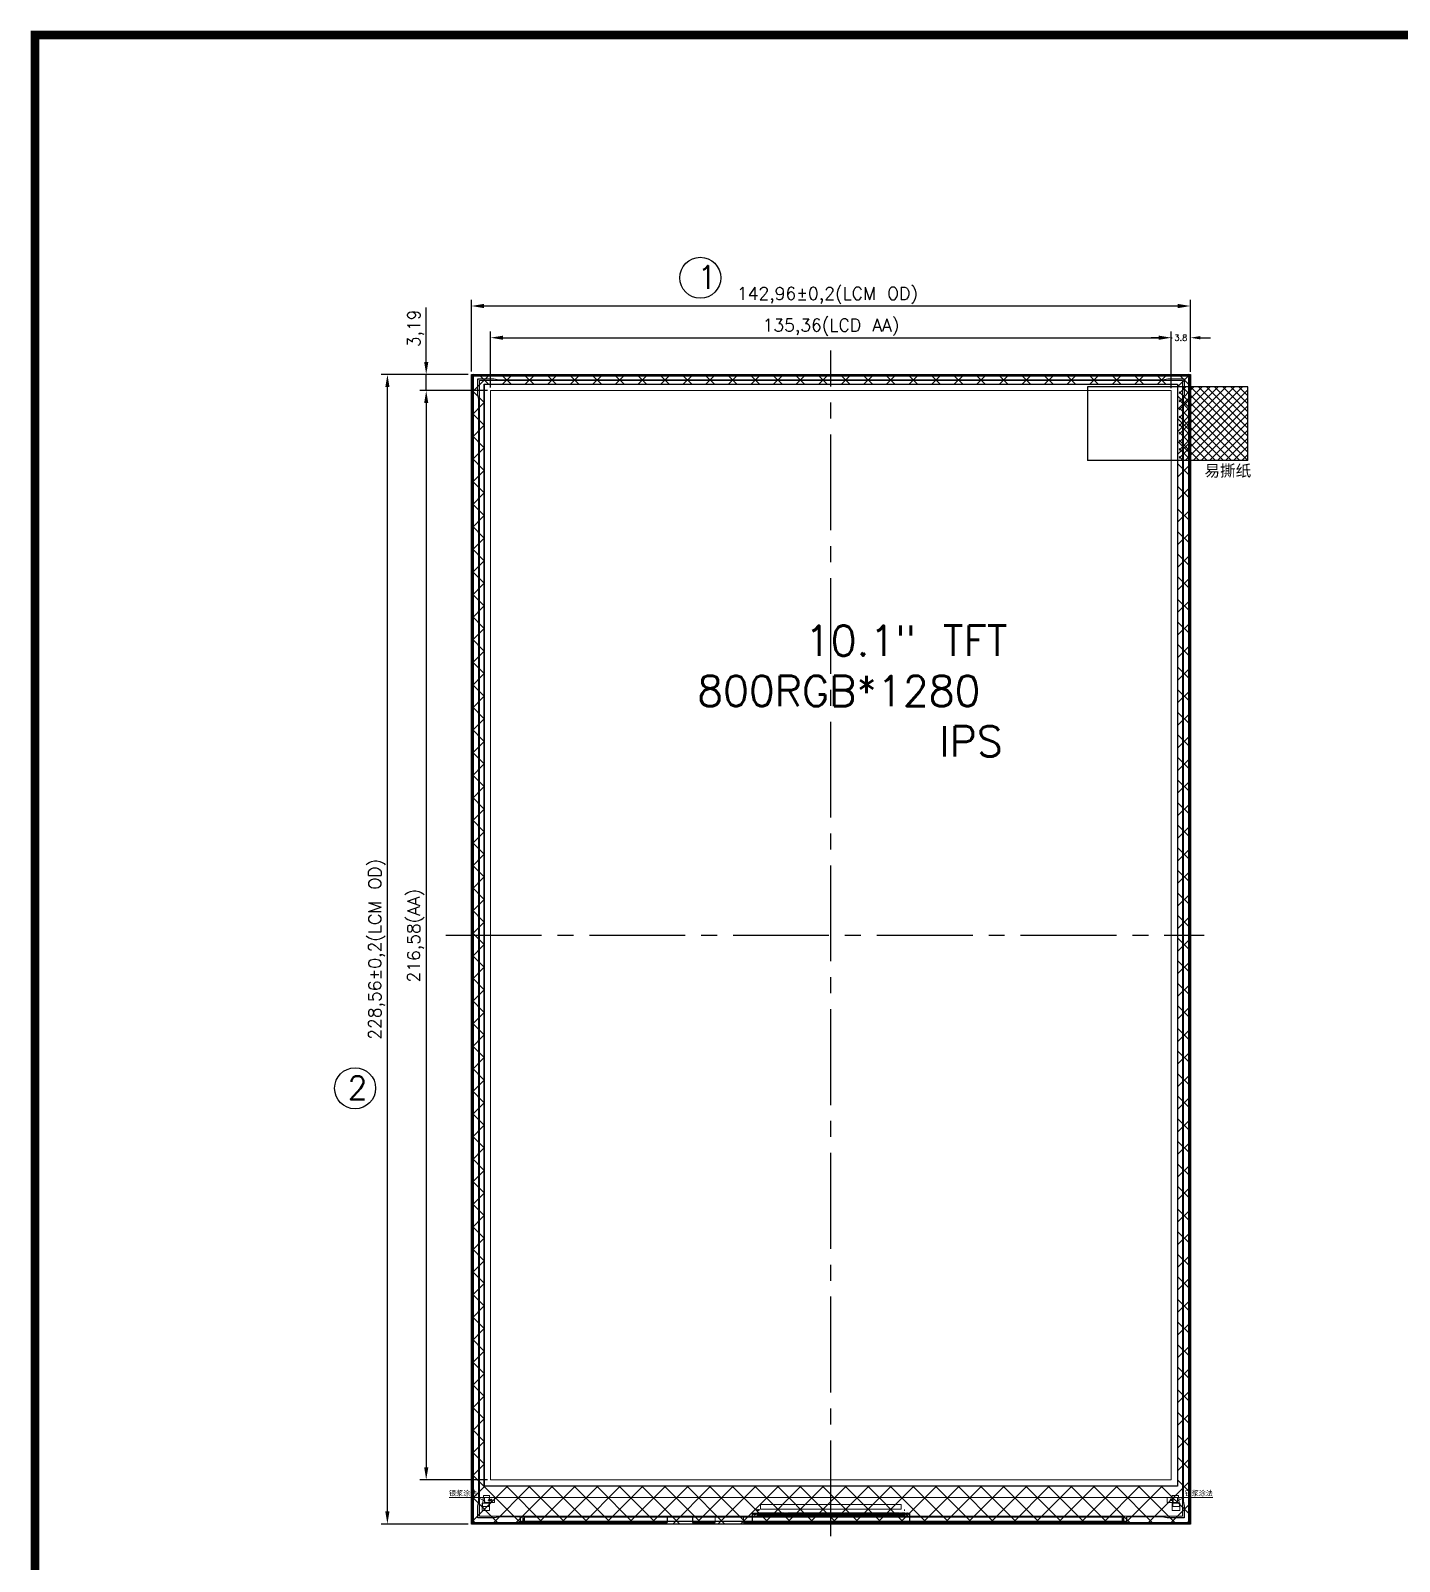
# Model space of a CAD drawing. Header units: millimetres. Extents: x 1532 to 2244, y 694 to 1195.
# Drawn here: x 1532.4 to 1804.5, y 890.8 to 1195.2 of the extents above; entities that cross this region are included whole.
import ezdxf

# ---------------------------------------------------------------- set-up
doc = ezdxf.new("R2010")
doc.units = ezdxf.units.MM
doc.linetypes.add('CENTER2', pattern=[28.575, 19.05, -3.175, 3.175, -3.175])
for name, color, linetype in [('1DIM', 6, 'Continuous'), ('1FPC', 32, 'Continuous'), ('DIM', 6, 'Continuous'), ('HOU', 7, 'Continuous')]:
    doc.layers.add(name, color=color, linetype=linetype)
doc.layers.add('标注', color=3, linetype='Continuous', lineweight=13)
doc.styles.add('HZ', font='')
doc.styles.add('ROMANC', font='romanc.shx', dxfattribs={"bigfont": 'gbcbig.shx'})
doc.styles.add('ROMANS', font='romans.shx', dxfattribs={"height": 1.2})
doc.styles.get("Standard").update_dxf_attribs({"font": 'txt', "bigfont": 'gbcbig.shx'})
doc.styles.get('HZ').set_extended_font_data('FangSong_GB2312')
doc.dimstyles.new('ISO-25', dxfattribs={"dimtxt": 2.5, "dimasz": 2.5, "dimexe": 1.25, "dimexo": 0.625, "dimtad": 1, "dimtxsty": 'Standard', "dimcen": 2.5, "dimadec": 0, "dimazin": 0, "dimtfac": 1, "dimtmove": 0, "dimatfit": 3, "dimfxl": 0, "dimarcsym": 0})
doc.dimstyles.new('ISO-25$0', dxfattribs={"dimtxt": 1.8, "dimasz": 2, "dimexe": 0.5, "dimexo": 0.5, "dimgap": 0.5, "dimtad": 0, "dimdsep": 46, "dimtxsty": 'ROMANS', "dimcen": 2.5, "dimclrd": 256, "dimclre": 256, "dimclrt": 256, "dimadec": 0, "dimazin": 0, "dimtp": 1.2, "dimtm": 1.2, "dimtfac": 1, "dimtmove": 0, "dimatfit": 3, "dimfxl": 0, "dimtolj": 1, "dimlwd": -1, "dimarcsym": 0})

# ---------------------------------------------------------------- blocks, each defined once
blk = doc.blocks.new('*D29')
at = {"layer": '1DIM', "color": 0, "lineweight": -2, "transparency": 16777216}
for p, q in [((1623.83, 1124.22), (1623.83, 1135.35)), ((1759.19, 1124.22), (1759.19, 1135.35)), ((1626.33, 1134.1), (1756.69, 1134.1))]:
    blk.add_line(p, q, dxfattribs=at)
at = {"layer": '1DIM', "color": 0, "transparency": 16777216}
for points in [[(1626.33, 1134.51), (1626.33, 1133.68), (1623.83, 1134.1)], [(1756.69, 1134.51), (1756.69, 1133.68), (1759.19, 1134.1)]]:
    blk.add_solid(points, dxfattribs=at)
at = {"layer": 'Defpoints', "color": 0, "transparency": 16777216}
for p in [(1759.19, 1134.1), (1623.83, 1123.59), (1759.19, 1123.59)]:
    blk.add_point(p, dxfattribs=at)
at = {"layer": '1DIM', "color": 0, "transparency": 16777216, "insert": (1691.51, 1136.18), "char_height": 2.5, "attachment_point": 5}
blk.add_mtext('135,36(LCD AA)', dxfattribs=at)
blk = doc.blocks.new('*D40')
at = {"layer": '1DIM', "color": 0, "lineweight": -2, "transparency": 16777216}
for p, q in [((1620.03, 1127.41), (1620.03, 1141.65)), ((1762.99, 1127.41), (1762.99, 1141.65)), ((1760.49, 1140.4), (1622.53, 1140.4))]:
    blk.add_line(p, q, dxfattribs=at)
at = {"layer": '1DIM', "color": 0, "transparency": 16777216}
for points in [[(1622.53, 1140.82), (1622.53, 1139.98), (1620.03, 1140.4)], [(1760.49, 1140.82), (1760.49, 1139.98), (1762.99, 1140.4)]]:
    blk.add_solid(points, dxfattribs=at)
at = {"layer": 'Defpoints', "color": 0, "transparency": 16777216}
for p in [(1620.03, 1140.4), (1620.03, 1126.78), (1762.99, 1126.78)]:
    blk.add_point(p, dxfattribs=at)
at = {"layer": '1DIM', "color": 0, "transparency": 16777216, "insert": (1690.81, 1142.48), "char_height": 2.5, "attachment_point": 5}
blk.add_mtext('142,96±0,2(LCM OD)', dxfattribs=at)
blk = doc.blocks.new('*D30')
at = {"layer": '1DIM', "color": 0, "lineweight": -2, "transparency": 16777216}
for p, q in [((1623.21, 1123.59), (1609.79, 1123.59)), ((1611.04, 1121.09), (1611.04, 909.51)), ((1623.21, 907.01), (1609.79, 907.01))]:
    blk.add_line(p, q, dxfattribs=at)
at = {"layer": '1DIM', "color": 0, "transparency": 16777216}
for points in [[(1610.63, 1121.09), (1611.46, 1121.09), (1611.04, 1123.59)], [(1610.63, 909.51), (1611.46, 909.51), (1611.04, 907.01)]]:
    blk.add_solid(points, dxfattribs=at)
at = {"layer": 'Defpoints', "color": 0, "transparency": 16777216}
for p in [(1623.83, 1123.59), (1611.04, 907.01), (1623.83, 907.01)]:
    blk.add_point(p, dxfattribs=at)
at = {"layer": '1DIM', "color": 0, "transparency": 16777216, "insert": (1608.96, 1015.21), "char_height": 2.5, "attachment_point": 5, "rotation": 90}
blk.add_mtext('216,58(AA)', dxfattribs=at)
blk = doc.blocks.new('*D41')
at = {"layer": '1DIM', "color": 0, "lineweight": -2, "transparency": 16777216}
for p, q in [((1619.41, 1126.78), (1602.07, 1126.78)), ((1603.32, 900.72), (1603.32, 1124.28)), ((1619.41, 898.22), (1602.07, 898.22))]:
    blk.add_line(p, q, dxfattribs=at)
at = {"layer": '1DIM', "color": 0, "transparency": 16777216}
for points in [[(1602.91, 1124.28), (1603.74, 1124.28), (1603.32, 1126.78)], [(1602.91, 900.72), (1603.74, 900.72), (1603.32, 898.22)]]:
    blk.add_solid(points, dxfattribs=at)
at = {"layer": 'Defpoints', "color": 0, "transparency": 16777216}
for p in [(1603.32, 1126.78), (1620.03, 1126.78), (1620.03, 898.22)]:
    blk.add_point(p, dxfattribs=at)
at = {"layer": '1DIM', "color": 0, "transparency": 16777216, "insert": (1601.24, 1012.5), "char_height": 2.5, "attachment_point": 5, "rotation": 90}
blk.add_mtext('228,56±0,2(LCM OD)', dxfattribs=at)
blk = doc.blocks.new('dagwq')
at = {"layer": 'HOU', "color": 2}
for p, q in [((-8577.6, -56175.01), (-8577.6, -56402.61)), ((-8577.4, -56175.01), (-8577.6, -56175.01)), ((-8577.4, -56175.01), (-8577.4, -56402.61)), ((-8577.15, -56174.56), (-8435.15, -56174.56)), ((-8577.15, -56174.76), (-8577.15, -56174.56)), ((-8577.15, -56174.76), (-8435.15, -56174.76)), ((-8435.15, -56174.76), (-8435.15, -56174.56)), ((-8434.9, -56175.01), (-8434.9, -56402.61)), ((-8434.9, -56175.01), (-8434.7, -56175.01)), ((-8434.7, -56175.01), (-8434.7, -56402.61)), ((-8577.4, -56402.61), (-8577.6, -56402.61)), ((-8577.15, -56402.86), (-8577.15, -56403.06)), ((-8567.86, -56402.86), (-8577.15, -56402.86)), ((-8577.15, -56403.06), (-8567.78, -56403.06)), ((-8567.61, -56402.61), (-8567.86, -56402.86)), ((-8567.78, -56403.06), (-8567.86, -56402.86)), ((-8567.53, -56402.81), (-8567.78, -56403.06)), ((-8567.61, -56402.61), (-8567.15, -56402.61)), ((-8567.53, -56402.81), (-8567.61, -56402.61)), ((-8567.53, -56402.81), (-8538.71, -56402.81)), ((-8567.15, -56401.95), (-8567.15, -56402.81)), ((-8529.17, -56401.75), (-8566.95, -56401.75)), ((-8538.71, -56401.75), (-8538.71, -56402.81)), ((-8533.71, -56401.75), (-8533.71, -56402.81)), ((-8533.71, -56402.81), (-8529.17, -56402.81)), ((-8523.57, -56401.75), (-8529.17, -56401.75)), ((-8448.35, -56401.75), (-8523.57, -56401.75)), ((-8523.57, -56402.81), (-8447.78, -56402.81)), ((-8448.15, -56402.81), (-8448.15, -56401.95)), ((-8448.15, -56402.61), (-8447.7, -56402.61)), ((-8447.78, -56402.81), (-8447.7, -56402.61)), ((-8447.78, -56402.81), (-8447.53, -56403.06)), ((-8447.7, -56402.61), (-8447.44, -56402.86)), ((-8447.53, -56403.06), (-8447.44, -56402.86)), ((-8435.15, -56403.06), (-8447.53, -56403.06)), ((-8435.15, -56402.86), (-8447.44, -56402.86)), ((-8435.15, -56402.86), (-8435.15, -56403.06))]:
    blk.add_line(p, q, dxfattribs=at)
for centre, radius, start, end in [((-8577.15, -56175.01), 0.45, 90, 180), ((-8577.15, -56175.01), 0.25, 90, 180), ((-8435.15, -56175.01), 0.45, 360, 90), ((-8435.15, -56175.01), 0.25, 360, 90), ((-8577.15, -56402.61), 0.45, 180, 270), ((-8577.15, -56402.61), 0.25, 180, 270), ((-8566.95, -56401.95), 0.2, 90, 180), ((-8448.35, -56401.95), 0.2, 0, 90), ((-8435.15, -56402.61), 0.45, 270, 360), ((-8435.15, -56402.61), 0.25, 270, 360)]:
    blk.add_arc(centre, radius, start, end, dxfattribs=at)
at = {"layer": '标注', "color": 1}
for p, q in [((-8529.17, -56401.75), (-8529.17, -56402.81)), ((-8523.57, -56402.81), (-8523.57, -56401.75))]:
    blk.add_line(p, q, dxfattribs=at)
at = {"layer": '标注', "color": 2}
blk.add_line((-8434.9, -56402.61), (-8434.7, -56402.61), dxfattribs=at)
blk = doc.blocks.new('*D33')
at = {"layer": '1DIM', "transparency": 16777216}
for p, q in [((1757.19, 1134.1), (1755.19, 1134.1)), ((1759.19, 1134.1), (1759.34, 1134.1)), ((1762.99, 1134.1), (1762.85, 1134.1)), ((1764.99, 1134.1), (1766.99, 1134.1))]:
    blk.add_line(p, q, dxfattribs=at)
at = {"layer": '1DIM', "lineweight": -2, "transparency": 16777216}
for p, q in [((1759.19, 1124.09), (1759.19, 1134.6)), ((1762.99, 1127.28), (1762.99, 1134.6))]:
    blk.add_line(p, q, dxfattribs=at)
at = {"layer": '1DIM', "transparency": 16777216}
for points in [[(1757.19, 1134.43), (1757.19, 1133.76), (1759.19, 1134.1)], [(1764.99, 1134.43), (1764.99, 1133.76), (1762.99, 1134.1)]]:
    blk.add_solid(points, dxfattribs=at)
at = {"layer": 'Defpoints', "color": 0, "transparency": 16777216}
for p in [(1762.99, 1134.1), (1762.99, 1126.78), (1759.19, 1123.59)]:
    blk.add_point(p, dxfattribs=at)
at = {"layer": '1DIM', "transparency": 16777216, "insert": (1761.09, 1134.1), "char_height": 1.2, "attachment_point": 5, "style": 'ROMANS'}
blk.add_mtext('\\A1;3.8', dxfattribs=at)
blk = doc.blocks.new('*D34')
at = {"layer": '1DIM', "color": 0, "lineweight": -2, "transparency": 16777216}
for p, q in [((1611.04, 1129.28), (1611.04, 1140.12)), ((1619.41, 1126.78), (1609.79, 1126.78)), ((1611.04, 1123.59), (1611.04, 1126.78)), ((1623.21, 1123.59), (1609.79, 1123.59)), ((1611.04, 1121.09), (1611.04, 1118.59))]:
    blk.add_line(p, q, dxfattribs=at)
at = {"layer": '1DIM', "color": 0, "transparency": 16777216}
for points in [[(1610.63, 1129.28), (1611.46, 1129.28), (1611.04, 1126.78)], [(1610.63, 1121.09), (1611.46, 1121.09), (1611.04, 1123.59)]]:
    blk.add_solid(points, dxfattribs=at)
at = {"layer": 'Defpoints', "color": 0, "transparency": 16777216}
for p in [(1611.04, 1126.78), (1620.03, 1126.78), (1623.83, 1123.59)]:
    blk.add_point(p, dxfattribs=at)
at = {"layer": '1DIM', "color": 0, "transparency": 16777216, "insert": (1608.96, 1135.95), "char_height": 2.5, "attachment_point": 5, "rotation": 90}
blk.add_mtext('3,19', dxfattribs=at)
blk = doc.blocks.new('*U72')
at = {"layer": '标注'}
blk.add_lwpolyline([(-0.065, -0.25), (0.065, -0.25), (0.065, 0.25), (-0.065, 0.25)], close=True, dxfattribs=at)
blk = doc.blocks.new('*U73')
at = {"color": 0, "linetype": 'ByBlock', "lineweight": -2, "transparency": 16777216}
for p in [(0, 0), (0.2, 0), (0.4, 0), (0.6, 0), (0.8, 0), (1, 0), (1.2, 0), (1.4, 0), (1.6, 0), (1.8, 0), (2, 0), (2.2, 0), (2.4, 0), (2.6, 0), (2.8, 0), (3, 0), (3.2, 0), (3.4, 0), (3.6, 0), (3.8, 0), (4, 0), (4.2, 0), (4.4, 0), (4.6, 0), (4.8, 0), (5, 0), (5.2, 0), (5.4, 0), (5.6, 0), (5.8, 0), (6, 0), (6.2, 0), (6.4, 0), (6.6, 0), (6.8, 0), (7, 0), (7.2, 0), (7.4, 0), (7.6, 0), (7.8, 0), (8, 0), (8.2, 0), (8.4, 0), (8.6, 0), (8.8, 0), (9, 0), (9.2, 0), (9.4, 0), (9.6, 0), (9.8, 0), (10, 0), (10.2, 0), (10.4, 0), (10.6, 0), (10.8, 0), (11, 0), (11.2, 0), (11.4, 0), (11.6, 0), (11.8, 0), (12, 0), (12.2, 0), (12.4, 0), (12.6, 0), (12.8, 0), (13, 0), (13.2, 0), (13.4, 0), (13.6, 0), (13.8, 0), (14, 0), (14.2, 0), (14.4, 0), (14.6, 0), (14.8, 0), (15, 0), (15.2, 0), (15.4, 0), (15.6, 0), (15.8, 0), (16, 0), (16.2, 0), (16.4, 0), (16.6, 0), (16.8, 0), (17, 0), (17.2, 0), (17.4, 0), (17.6, 0), (17.8, 0), (18, 0), (18.2, 0), (18.4, 0), (18.6, 0), (18.8, 0), (19, 0), (19.2, 0), (19.4, 0), (19.6, 0), (19.8, 0), (20, 0), (20.2, 0), (20.4, 0), (20.6, 0), (20.8, 0), (21, 0), (21.2, 0), (21.4, 0), (21.6, 0), (21.8, 0), (22, 0), (22.2, 0), (22.4, 0), (22.6, 0), (22.8, 0), (23, 0), (23.2, 0), (23.4, 0), (23.6, 0), (23.8, 0), (24, 0), (24.2, 0), (24.4, 0), (24.6, 0), (24.8, 0), (25, 0), (25.2, 0), (25.4, 0), (25.6, 0), (25.8, 0), (26, 0), (26.2, 0), (26.4, 0), (26.6, 0), (26.8, 0), (27, 0), (27.2, 0), (27.4, 0), (27.6, 0), (27.8, 0), (28, 0), (28.2, 0), (28.4, 0), (28.6, 0), (28.8, 0), (29, 0), (29.2, 0)]:
    blk.add_blockref('*U72', p, dxfattribs=at)
blk = doc.blocks.new('*U74')
at = {"layer": '1FPC'}
blk.add_lwpolyline([(-0.065, -0.2725), (0.065, -0.2725), (0.065, 0.2725), (-0.065, 0.2725)], close=True, dxfattribs=at)
blk = doc.blocks.new('*U75')
at = {"color": 0, "linetype": 'ByBlock', "lineweight": -2, "transparency": 16777216}
for p in [(0, 0), (0.2, 0), (0.4, 0), (0.6, 0), (0.8, 0), (1, 0), (1.2, 0), (1.4, 0), (1.6, 0), (1.8, 0), (2, 0), (2.2, 0), (2.4, 0), (2.6, 0), (2.8, 0), (3, 0), (3.2, 0), (3.4, 0), (3.6, 0), (3.8, 0), (4, 0), (4.2, 0), (4.4, 0), (4.6, 0), (4.8, 0), (5, 0), (5.2, 0), (5.4, 0), (5.6, 0), (5.8, 0), (6, 0), (6.2, 0), (6.4, 0), (6.6, 0), (6.8, 0), (7, 0), (7.2, 0), (7.4, 0), (7.6, 0), (7.8, 0), (8, 0), (8.2, 0), (8.4, 0), (8.6, 0), (8.8, 0), (9, 0), (9.2, 0), (9.4, 0), (9.6, 0), (9.8, 0), (10, 0), (10.2, 0), (10.4, 0), (10.6, 0), (10.8, 0), (11, 0), (11.2, 0), (11.4, 0), (11.6, 0), (11.8, 0), (12, 0), (12.2, 0), (12.4, 0), (12.6, 0), (12.8, 0), (13, 0), (13.2, 0), (13.4, 0), (13.6, 0), (13.8, 0), (14, 0), (14.2, 0), (14.4, 0), (14.6, 0), (14.8, 0), (15, 0), (15.2, 0), (15.4, 0), (15.6, 0), (15.8, 0), (16, 0), (16.2, 0), (16.4, 0), (16.6, 0), (16.8, 0), (17, 0), (17.2, 0), (17.4, 0), (17.6, 0), (17.8, 0), (18, 0), (18.2, 0), (18.4, 0), (18.6, 0), (18.8, 0), (19, 0), (19.2, 0), (19.4, 0), (19.6, 0), (19.8, 0), (20, 0), (20.2, 0), (20.4, 0), (20.6, 0), (20.8, 0), (21, 0), (21.2, 0), (21.4, 0), (21.6, 0), (21.8, 0), (22, 0), (22.2, 0), (22.4, 0), (22.6, 0), (22.8, 0), (23, 0), (23.2, 0), (23.4, 0), (23.6, 0), (23.8, 0), (24, 0), (24.2, 0), (24.4, 0), (24.6, 0), (24.8, 0), (25, 0), (25.2, 0), (25.4, 0), (25.6, 0), (25.8, 0), (26, 0), (26.2, 0), (26.4, 0), (26.6, 0), (26.8, 0), (27, 0), (27.2, 0), (27.4, 0), (27.6, 0), (27.8, 0), (28, 0), (28.2, 0), (28.4, 0), (28.6, 0), (28.8, 0), (29, 0), (29.2, 0)]:
    blk.add_blockref('*U74', p, dxfattribs=at)

msp = doc.modelspace()

# ---------------------------------------------------------------- hatches: boundary and pattern name
h = msp.add_hatch()
h.set_pattern_fill('ANSI37', color=5)
h.set_pattern_definition([(45, (-786.3676, -569.3443), (-2.245064, 2.245064), []), (135, (-786.3676, -569.3443), (-2.245064, -2.245064), [])])
h.paths.add_polyline_path([(1762.994, 1126.784), (1620.034, 1126.784), (1620.034, 898.223), (1762.994, 898.223)])
h.paths.add_polyline_path([(1622.584, 905.764), (1622.584, 1124.84), (1760.444, 1124.84), (1760.444, 905.764)], flags=16)
at = {"layer": 'DIM', "ltscale": 0.5}
h = msp.add_hatch(dxfattribs=at)
h.set_pattern_fill('ANSI37', color=5, scale=9.1, angle=90, style=0)
h.set_pattern_definition([(45, (3083.2539, 749.9577), (0.804334, -0.804334), []), (315, (3083.2539, 749.9577), (-0.804334, -0.804334), [])])
h.paths.add_polyline_path([(1760.746, 1124.327), (1774.396, 1124.327), (1774.396, 1109.767), (1760.746, 1109.767)])

# ---------------------------------------------------------------- linework, layer by layer
at = {"linetype": 'CENTER2'}
for p, q in [((1691.514, 895.809), (1691.514, 1131.571)), ((1614.93, 1015.302), (1765.761, 1015.302))]:
    msp.add_line(p, q, dxfattribs=at)
at = {"const_width": 1.704}
msp.add_lwpolyline([(1533.23, 1194.306), (2242.954, 1194.306), (2242.954, 694.549), (1533.23, 694.549), (1533.23, 1194.306), (1537.71, 1194.306)], dxfattribs=at)
at = {"color": 0}
msp.add_lwpolyline([(1533.23, 1194.306), (2242.954, 1194.306), (2242.954, 694.549), (1533.23, 694.549)], close=True, dxfattribs=at)
at = {"color": 5}
for points in [[(1620.034, 1126.785), (1762.994, 1126.784), (1762.994, 898.223), (1620.034, 898.223)], [(1622.584, 1124.84), (1760.444, 1124.84), (1760.444, 905.764), (1622.584, 905.764)]]:
    msp.add_lwpolyline(points, close=True, dxfattribs=at)
for centre in [(1665.545, 1146.004), (1596.903, 984.863)]:
    msp.add_circle(centre, 4.076)
at = {"layer": '1FPC'}
msp.add_lwpolyline([(1675.914, 898.1), (1675.914, 900.385), (1707.114, 900.385), (1707.114, 898.1)], dxfattribs=at)
for points in [[(1676.589, 900.143), (1676.407, 900.143), (1676.407, 899.96), (1676.322, 899.96), (1676.322, 900.143), (1676.139, 900.143), (1676.139, 900.228), (1676.322, 900.228), (1676.322, 900.41), (1676.407, 900.41), (1676.407, 900.228), (1676.589, 900.228)], [(1706.439, 900.143), (1706.622, 900.143), (1706.622, 899.96), (1706.707, 899.96), (1706.707, 900.143), (1706.889, 900.143), (1706.889, 900.228), (1706.707, 900.228), (1706.707, 900.41), (1706.622, 900.41), (1706.622, 900.228), (1706.439, 900.228)]]:
    msp.add_lwpolyline(points, close=True, dxfattribs=at)
at = {"layer": 'DIM', "color": 5}
for p in [(1742.546, 1124.327), (1774.396, 1109.702)]:
    msp.add_line(p, (1742.546, 1109.702), dxfattribs=at)
at = {"layer": 'DIM', "color": 5, "ltscale": 0.5}
for p, q in [((1774.396, 1124.327), (1742.546, 1124.327)), ((1774.396, 1109.702), (1774.396, 1124.327))]:
    msp.add_line(p, q, dxfattribs=at)
at = {"layer": 'HOU'}
msp.add_lwpolyline([(1625.504, 1125.69), (1757.524, 1125.69), (1758.524, 1125.89), (1761.744, 1125.89), (1761.744, 1122.85), (1761.544, 1121.85), (1761.544, 1090.435), (1761.544, 902.79), (1761.744, 901.79), (1761.744, 899.464), (1758.404, 899.464), (1757.404, 899.664), (1750.465, 899.664, 0.4142136), (1750.265, 899.464), (1750.265, 898.553), (1762.364, 898.553, 0.4142165), (1762.664, 898.853), (1762.664, 1126.154, 0.4142136), (1762.364, 1126.454), (1620.664, 1126.454, 0.4142136), (1620.364, 1126.154), (1620.364, 898.854, 0.4142106), (1620.664, 898.554), (1629.764, 898.554), (1629.764, 899.464, 0.4142136), (1629.564, 899.664), (1625.617, 899.664), (1624.624, 899.466), (1621.284, 899.466), (1621.284, 901.79), (1621.484, 902.79), (1621.484, 1103.966), (1621.484, 1121.85), (1621.284, 1122.85), (1621.284, 1125.89), (1624.504, 1125.89), (1625.504, 1125.69)], format="xyb", dxfattribs=at)
for points in [[(1626.564, 1126.454), (1626.564, 1126.754), (1630.064, 1126.754), (1630.064, 1126.454)], [(1667.564, 1126.454), (1667.564, 1126.754), (1671.064, 1126.754), (1671.064, 1126.454)], [(1711.964, 1126.454), (1711.964, 1126.754), (1715.464, 1126.754), (1715.464, 1126.454)], [(1752.964, 1126.454), (1752.964, 1126.754), (1756.464, 1126.754), (1756.464, 1126.454)], [(1620.364, 1120.254), (1620.064, 1120.254), (1620.064, 1116.754), (1620.364, 1116.754)], [(1762.664, 1120.254), (1762.964, 1120.254), (1762.964, 1116.754), (1762.664, 1116.754)], [(1620.364, 1071.179), (1620.064, 1071.179), (1620.064, 1067.679), (1620.364, 1067.679)], [(1762.664, 1071.179), (1762.964, 1071.179), (1762.964, 1067.679), (1762.664, 1067.679)], [(1620.364, 1014.254), (1620.064, 1014.254), (1620.064, 1010.754), (1620.364, 1010.754)], [(1762.664, 1014.254), (1762.964, 1014.254), (1762.964, 1010.754), (1762.664, 1010.754)], [(1620.364, 957.253), (1620.064, 957.253), (1620.064, 953.753), (1620.364, 953.753)], [(1762.664, 957.253), (1762.964, 957.253), (1762.964, 953.753), (1762.664, 953.753)], [(1620.364, 908.253), (1620.164, 908.253), (1620.164, 904.753), (1620.364, 904.753)], [(1762.664, 908.253), (1762.864, 908.253), (1762.864, 904.753), (1762.664, 904.753)], [(1623.514, 898.554), (1623.514, 898.254), (1627.014, 898.254), (1627.014, 898.554)], [(1629.764, 898.554), (1630.014, 898.804), (1750.014, 898.804), (1750.265, 898.553)], [(1630.314, 898.804), (1630.314, 899.764), (1749.714, 899.764), (1749.714, 898.804)], [(1754.577, 898.553), (1754.577, 898.253), (1758.077, 898.253), (1758.077, 898.553)]]:
    msp.add_lwpolyline(points, dxfattribs=at)
at = {"layer": 'HOU', "color": 2}
for points in [[(1658.961, 899.564), (1658.961, 898.504)], [(1663.961, 899.564), (1663.961, 898.504), (1668.502, 898.504)]]:
    msp.add_lwpolyline(points, dxfattribs=at)
at = {"layer": '标注'}
for p, q in [((1621.289, 903.505), (1615.581, 903.5)), ((1622.754, 902.76), (1621.289, 903.505)), ((1761.394, 903.49), (1621.634, 903.49)), ((1622.634, 902.49), (1622.634, 903.49)), ((1624.634, 903.49), (1622.634, 903.49)), ((1624.634, 902.49), (1622.634, 902.49)), ((1624.634, 902.49), (1624.634, 903.49)), ((1758.394, 902.49), (1758.394, 903.49)), ((1758.394, 903.49), (1760.394, 903.49)), ((1758.394, 902.49), (1760.394, 902.49)), ((1760.274, 902.76), (1761.74, 903.505)), ((1760.394, 902.49), (1760.394, 903.49)), ((1761.74, 903.505), (1767.447, 903.5)), ((1676.322, 900.143), (1676.139, 900.143)), ((1676.407, 900.143), (1676.589, 900.143)), ((1706.622, 900.143), (1706.439, 900.143)), ((1706.707, 900.143), (1706.889, 900.143))]:
    msp.add_line(p, q, dxfattribs=at)
for points in [[(1621.634, 899.79), (1761.394, 899.79), (1761.394, 1125.59), (1621.634, 1125.59)], [(1622.634, 905.814), (1760.394, 905.814), (1760.394, 1124.79), (1622.634, 1124.79)], [(1623.834, 907.014), (1759.194, 907.014), (1759.194, 1123.59), (1623.834, 1123.59)], [(1623.634, 902.39), (1622.134, 902.39), (1622.134, 900.89), (1623.634, 900.89)], [(1677.534, 902.12), (1705.494, 902.12), (1705.494, 901.2), (1677.534, 901.2)], [(1759.394, 902.39), (1760.894, 902.39), (1760.894, 900.89), (1759.394, 900.89)]]:
    msp.add_lwpolyline(points, close=True, dxfattribs=at)
for points in [[(1623.526, 901.681), (1623.654, 903.914), (1622.412, 903.914), (1622.34, 902.979), (1622.217, 902.09), (1622.217, 901.676), (1623.526, 901.681)], [(1759.502, 901.681), (1759.375, 903.914), (1760.617, 903.914), (1760.688, 902.979), (1760.811, 902.09), (1760.811, 901.676), (1759.502, 901.681)], [(1676.139, 900.143), (1676.139, 900.228), (1676.322, 900.228)], [(1676.322, 900.228), (1676.322, 900.41), (1676.407, 900.41), (1676.407, 900.228)], [(1676.407, 900.143), (1676.407, 899.96), (1676.322, 899.96), (1676.322, 900.143)], [(1676.407, 900.228), (1676.589, 900.228), (1676.589, 900.143)], [(1706.622, 900.228), (1706.439, 900.228), (1706.439, 900.143)], [(1706.707, 900.228), (1706.707, 900.41), (1706.622, 900.41), (1706.622, 900.228)], [(1706.622, 900.143), (1706.622, 899.96), (1706.707, 899.96), (1706.707, 900.143)], [(1706.889, 900.143), (1706.889, 900.228), (1706.707, 900.228)]]:
    msp.add_lwpolyline(points, dxfattribs=at)

# ---------------------------------------------------------------- block references
for name, p in [('*U73', (1676.914, 900.185)), ('*U75', (1676.914, 900.113))]:
    msp.add_blockref(name, p)
at = {"layer": '标注', "color": 0}
msp.add_blockref('dagwq', (10197.668, 57301.31), dxfattribs=at)

# ---------------------------------------------------------------- texts
at = {"char_height": 4.6322, "attachment_point": 1}
for s, insert in [('{\\Ftxt,chineset|c134;1}', (1664.897, 1148.444)), ('{\\Ftxt,chineset|c134;2}', (1595.415, 987.272))]:
    msp.add_mtext_dynamic_manual_height_columns(s, width=7.28845, gutter_width=23.161, heights=[5.15], dxfattribs=dict(at, insert=insert))
at = {"width": 1.88816, "attachment_point": 1, "style": 'ROMANC'}
for s, insert, char_height in [('147', (1676.707, 901.098), 0.2353), ('1', (1706.049, 901.094), 0.235)]:
    msp.add_mtext(s, dxfattribs=dict(at, insert=insert, char_height=char_height))
at = {"layer": 'DIM', "color": 5, "insert": (1765.779, 1108.792), "char_height": 2.275, "attachment_point": 1, "style": 'HZ'}
msp.add_mtext('易撕纸', dxfattribs=at)
at = {"layer": '标注'}
for s, width, insert, char_height, attachment_point in [('    10.1" TFT \\P800RGB*1280\\P         IPS', 62.90913, (1664.928, 1076.86), 6, 1), ('{\\fSimSun|b0|i0|c134|p2;银浆涂法}', 6.40903, (1621.174, 904.846), 1, 3), ('{\\fSimSun|b0|i0|c134|p2;银浆涂法}', 6.40903, (1761.854, 904.846), 1, 1), ('Ag', 1.11466, (1624.143, 903.301), 0.5, 3), ('Ag', 1.11466, (1758.886, 903.301), 0.5, 1)]:
    msp.add_mtext_dynamic_manual_height_columns(s, width=width, gutter_width=12.5, heights=[0], dxfattribs=dict(at, insert=insert, char_height=char_height, attachment_point=attachment_point))

# ---------------------------------------------------------------- dimensions: what is measured, and where the dimension line sits
at = {"layer": '1DIM'}
dim = msp.add_linear_dim(base=(1620.034, 1140.4), p1=(1762.994, 1126.784), p2=(1620.034, 1126.785), text='<>(LCM OD)', dimstyle='ISO-25', override={"dimgap": 0.625, "dimtol": 1, "dimlim": 0, "dimtp": 0.2, "dimtm": 0.2}, dxfattribs=at)
dim.commit()
dim.dimension.update_dxf_attribs({"geometry": '*D40', "text_midpoint": (1690.809, 1140.4), "dimtype": 160})
dim = msp.add_linear_dim(base=(1611.0445, 1126.7847), p1=(1623.8342, 1123.5903), p2=(1620.0342, 1126.7847), angle=90, dimstyle='ISO-25$0', override={"dimtxt": 2.5, "dimasz": 2.5, "dimexe": 1.25, "dimexo": 0.625, "dimgap": 0.625, "dimtad": 1, "dimdsep": 44, "dimtxsty": 'Standard', "dimclrd": 0, "dimclre": 0, "dimclrt": 0, "dimtp": 0, "dimtm": 0, "dimtolj": 0, "dimlwd": 65534}, dxfattribs=at)
dim.commit()
dim.dimension.update_dxf_attribs({"geometry": '*D34', "text_midpoint": (1608.9612, 1135.9514)})
dim = msp.add_linear_dim(base=(1759.194, 1134.095), p1=(1623.834, 1123.59), p2=(1759.194, 1123.59), text='<>(LCD AA)', dimstyle='ISO-25$0', override={"dimtxt": 2.5, "dimasz": 2.5, "dimexe": 1.25, "dimexo": 0.625, "dimgap": 0.625, "dimtad": 1, "dimdsep": 44, "dimtxsty": 'Standard', "dimclrd": 0, "dimclre": 0, "dimclrt": 0, "dimtp": 0, "dimtm": 0, "dimtolj": 0, "dimlwd": 65534}, dxfattribs=at)
dim.commit()
dim.dimension.update_dxf_attribs({"geometry": '*D29', "text_midpoint": (1691.514, 1136.179)})
dim = msp.add_linear_dim(base=(1762.994, 1134.095), p1=(1759.194, 1123.59), p2=(1762.994, 1126.784), dimstyle='ISO-25$0', override={"dimfxl": 0.8}, dxfattribs=at)
dim.commit()
dim.dimension.update_dxf_attribs({"geometry": '*D33', "text_midpoint": (1761.094, 1134.095)})
for base, p1, p2, text, override, picture, middle in [((1603.323, 1126.785), (1620.034, 898.223), (1620.034, 1126.785), '<>(LCM OD)', {"dimtxt": 2.5, "dimasz": 2.5, "dimexe": 1.25, "dimexo": 0.625, "dimgap": 0.625, "dimtad": 1, "dimdsep": 44, "dimtxsty": 'Standard', "dimclrd": 0, "dimclre": 0, "dimclrt": 0, "dimtol": 1, "dimtp": 0.2, "dimtm": 0.2, "dimtolj": 0, "dimlwd": 65534}, '*D41', (1603.323, 1012.504)), ((1611.045, 907.014), (1623.834, 1123.59), (1623.834, 907.014), '<>(AA)', {"dimtxt": 2.5, "dimasz": 2.5, "dimexe": 1.25, "dimexo": 0.625, "dimgap": 0.625, "dimtad": 1, "dimdsep": 44, "dimtxsty": 'Standard', "dimclrd": 0, "dimclre": 0, "dimclrt": 0, "dimtp": 0, "dimtm": 0, "dimtolj": 0, "dimlwd": 65534}, '*D30', (1611.045, 1015.211))]:
    dim = msp.add_linear_dim(base=base, p1=p1, p2=p2, angle=90, text=text, dimstyle='ISO-25$0', override=override, dxfattribs=at)
    dim.commit()
    dim.dimension.update_dxf_attribs({"geometry": picture, "text_midpoint": middle, "dimtype": 160})

doc.saveas('drawing.dxf')
